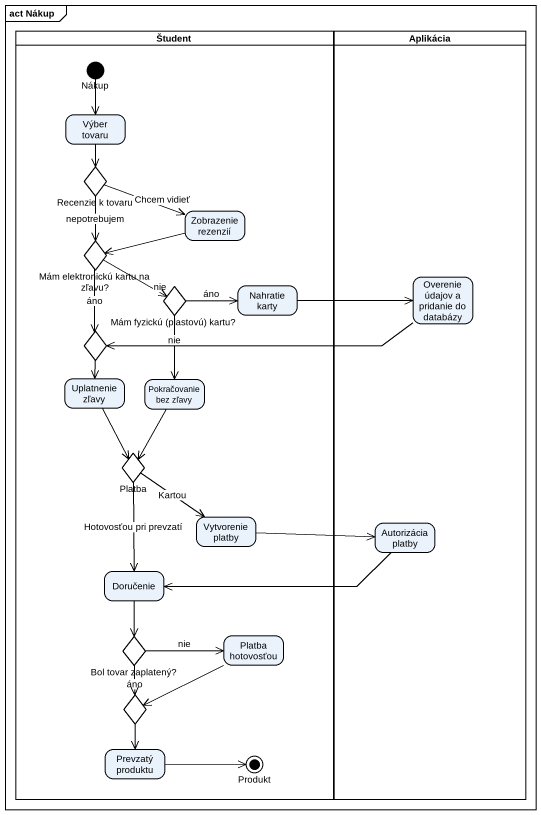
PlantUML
@startuml
mainframe act Nákup
hide empty description
state Študent <<partition>> {
  state Nákup <<start>>
  state "Výber tovaru" as Výber_tovaru
  state "Recenzie k tovaru" as Recenzie_k_tovaru <<choice>>
  state "Zobrazenie rezenzií" as Zobrazenie_rezenzií
  state "Mám elektronickú kartu na zľavu?" as Mám_elektronickú_kartu_na <<choice>>
  state "Mám fyzickú (plastovú) kartu?" as Mám_fyzickú_plastovú_kartu <<choice>>
  state "Nahratie karty" as Nahratie_karty
  state choice1 <<choice>>
  state "Uplatnenie zľavy" as Uplatnenie_zľavy
  state "Pokračovanie bez zľavy" as Pokračovanie_bez_zľavy
  state Platba <<choice>>
  state "Vytvorenie platby" as Vytvorenie_platby
  state Doručenie
  state "Bol tovar zaplatený?" as Bol_tovar_zaplatený <<choice>>
  state "Platba hotovosťou" as Platba_hotovosťou
  state choice2 <<choice>>
  state "Prevzatý produktu" as Prevzatý_produktu
  state Produkt <<end>>
}
state Aplikácia <<partition>> {
  state "Overenie údajov a pridanie do databázy" as Overenie_údajov_a_pridanie
  state "Autorizácia platby" as Autorizácia_platby
}
Nákup --> Výber_tovaru
Výber_tovaru --> Recenzie_k_tovaru
Recenzie_k_tovaru -right-> Zobrazenie_rezenzií : Chcem vidieť
Recenzie_k_tovaru --> Mám_elektronickú_kartu_na : nepotrebujem
Zobrazenie_rezenzií -left-> Mám_elektronickú_kartu_na
Mám_elektronickú_kartu_na -right-> Mám_fyzickú_plastovú_kartu : nie
Mám_elektronickú_kartu_na --> choice1 : áno
Mám_fyzickú_plastovú_kartu -right-> Nahratie_karty : áno
Mám_fyzickú_plastovú_kartu --> Pokračovanie_bez_zľavy : nie
Nahratie_karty -right-> Overenie_údajov_a_pridanie
Overenie_údajov_a_pridanie -left-> choice1
choice1 --> Uplatnenie_zľavy
Uplatnenie_zľavy --> Platba
Pokračovanie_bez_zľavy --> Platba
Platba --> Vytvorenie_platby : Kartou
Platba --> Doručenie : Hotovosťou pri prevzatí
Vytvorenie_platby -right-> Autorizácia_platby
Autorizácia_platby -left-> Doručenie
Doručenie --> Bol_tovar_zaplatený
Bol_tovar_zaplatený -right-> Platba_hotovosťou : nie
Bol_tovar_zaplatený --> choice2 : áno
Platba_hotovosťou -left-> choice2
choice2 --> Prevzatý_produktu
Prevzatý_produktu -right-> Produkt
@enduml
